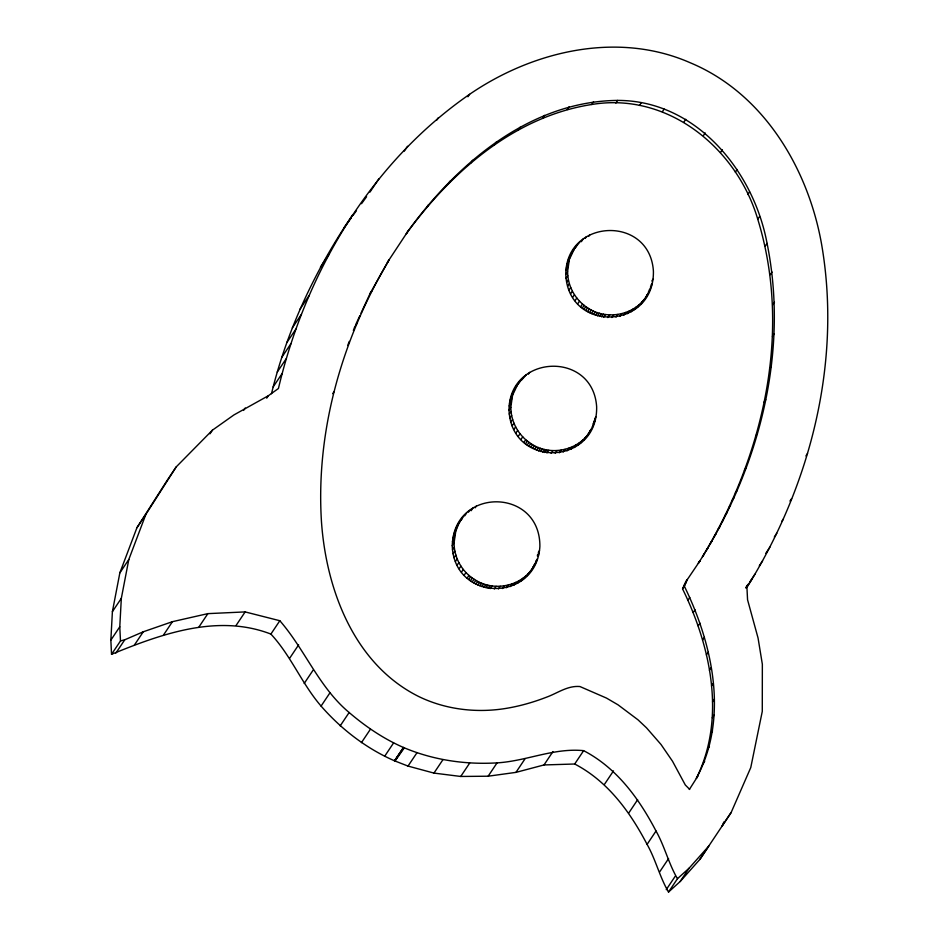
<?xml version="1.0" encoding="UTF-8"?>
<svg xmlns="http://www.w3.org/2000/svg" width="939" height="939" viewBox="0 0 939 939"><rect width="100%" height="100%" fill="white"/><g stroke="black" fill="none" stroke-linecap="round" stroke-linejoin="round"><path stroke-width="1.41" d="M704.227 554.092L702.442 556.757C762.855 457.176 792.68 332.676 757.761 219.233C736.822 148.245 668.075 91.717 591.723 104.499C514.056 116.577 451.143 172.13 406.27 233.741L408.066 231.076C457.129 163.609 530.066 101.248 617.651 100.414C696.186 100.297 753.618 171.027 767.069 243.377C789.37 353.627 758.501 469.735 698.334 563.294L700.13 560.618L685.552 582.18L682.559 588.882C710.8 646.537 726.246 718.358 696.327 778.384C728.934 718.417 712.854 644.612 684.355 586.218L687.348 579.516L685.552 582.18M452.258 545.723C453.666 486.555 540.453 487.541 539.878 546.545C536.239 603.026 454.042 602.087 452.258 545.723L454.042 543.059L455.838 530.805L459.124 522.941M509.02 410.014C509.231 354.097 592.932 350.388 596.641 406.751C597.908 465.897 511.274 469.007 509.02 410.014L510.804 407.35L512.6 395.084L518.07 383.652M565.783 274.305C565.994 218.388 649.694 214.679 653.403 271.042C654.683 330.188 568.036 333.298 565.783 274.305L567.579 271.641L569.363 259.387L574.832 247.955M110.849 640.14L112.398 611.665L119.852 572.872L136.918 527.753L167.236 480.275L176.18 466.929L212.425 430.168L233.964 414.909L268.354 395.742L278.437 388.488C305.738 272.58 370.705 162.74 469.57 94.323C532.718 51.011 617.439 30.94 689.883 62.608L690.846 63.019C763.466 93.571 807.74 167.881 821.367 243.001C842.33 361.855 810.287 485.909 746.928 587.356L747.561 599.786L758.055 638.027L762.351 664.272L762.28 711.386L750.766 767.574L731.141 812.517L699.848 859.431L680.153 881.533L668.521 892.05C659.824 877.366 655.68 859.502 647.088 844.384C630.151 811.953 607.838 781.248 574.691 764.006L543.998 764.945L515.957 772.374L488.127 776.213L460.732 776.459L433.959 773.09L408.019 766.083L394.603 760.848C366.28 748.489 341.362 729.298 321.079 706.081C301.783 683.745 291.067 655.751 270.89 634.071C217.66 613.519 161.414 633.954 111.541 654.295L110.849 640.14L119.781 626.794L121.331 598.319L128.796 559.527L145.85 514.396L176.18 466.929M361.01 313.168L370.189 293.332L389.169 259.727C342.512 338.216 315.633 430.039 321.467 521.744C326.22 589.704 354.156 664.155 418.465 696.398C444.699 709.238 474.77 713.03 503.55 708.792C518.164 706.598 532.472 702.607 546.24 697.29C557.461 693.275 567.426 685.447 579.926 686.538L606.5 698.088L618.038 704.837L637.992 719.814L646.513 727.831L661.009 744.474L672.524 761.259L685.317 784.992L689.59 789.288M271.488 393.699C287.029 329.612 315.692 269.129 352.735 214.726M347.723 345.505L349.261 341.409M353.357 330.481L354.895 326.396M532.002 569.104L536.627 560.747M723.934 821.895L722.197 825.862L731.141 812.517M356.127 323.744L359.79 315.809M645.539 297.686L649.342 291.313M590.795 429.686L586.441 436.823M747.374 585.197L745.989 587.626L748.418 583.988M689.355 789.488L698.111 775.72M387.384 262.392L408.066 231.076M136.918 527.753L145.85 514.396M369.954 192.108L378.898 178.762M320.422 267.157L329.354 253.812M209.984 433.806L212.425 430.168M119.852 572.872L128.796 559.527M404.298 151.132L407.549 146.273M300.104 309.001L309.048 295.656M292.334 327.875L301.278 314.53M286.865 342.524L295.808 329.178M436.788 120.075L438.407 117.657M243.588 410.425L245.208 407.996M281.841 357.254L290.785 343.909M112.398 611.665L121.331 598.319M277.275 372.055L286.207 358.71M273.155 386.927L282.099 373.581M467.939 96.752L469.57 94.323M266.723 398.171L268.354 395.742M111.541 654.295L120.485 640.95L119.781 626.794M115.849 653.11L124.793 639.764L143.268 631.794L172.447 621.677L207.871 613.636L245.149 611.911L279.834 620.726C305.116 649.811 318.99 687.325 349.144 712.513C365.553 726.563 383.593 738.805 403.453 747.467L404.333 747.843C433.548 760.109 465.521 764.78 497.071 762.867C526.486 761.13 553.787 747.679 583.635 750.66C616.77 767.902 639.095 798.596 656.021 831.027C664.612 846.156 668.768 864.021 677.465 878.704L668.521 892.05M426.635 207.519L428.419 204.843M134.336 645.14L143.268 631.794M370.189 293.332L371.973 290.656M448.243 183.868L450.027 181.192M355.494 325.504L356.691 323.72M470.885 162.94L472.669 160.276M163.503 635.022L172.447 621.677M494.325 144.899L496.109 142.235M332.699 393.652L333.897 391.868M518.351 129.887L520.136 127.211M198.939 626.982L207.871 613.636M542.742 118.044L544.526 115.368M567.273 109.534L569.057 106.858M236.205 625.268L245.149 611.911M591.723 104.499L593.507 101.823M615.867 103.079L617.651 100.414M270.89 634.071L279.834 620.726M639.482 105.45L641.267 102.785M289.693 658.204L298.625 644.858M662.359 111.741L664.143 109.077M570.865 254.187L573.741 249.739M574.292 248.976L576.077 246.311M573.048 250.619L577.332 244.668M569.95 256.112L571.734 253.448M569.022 258.037L570.806 255.361M580.102 241.687L575.537 247.344M568.306 260.044L570.09 257.368M567.579 262.051L569.363 259.387M581.347 241.675L583.142 239.011M567.074 264.082L568.858 261.418M566.569 266.124L568.353 263.448M585.208 238.424L586.406 236.651M566.264 268.167L568.06 265.502M565.971 270.209L567.755 267.545M588.683 236.405L589.868 234.621M566.006 278.378L567.79 275.702L567.579 271.641M566.604 282.393L568.388 279.716L567.79 275.702M567.579 286.325L569.363 283.648L568.388 279.716M304.189 683.475L313.133 670.129M568.917 290.139L570.701 287.475L569.363 283.648M683.979 121.964L685.763 119.288M570.607 293.837L572.391 291.16L570.701 287.475M572.637 297.358L574.433 294.693L572.391 291.16M514.103 389.896L516.978 385.436M517.53 384.685L520.558 380.377M513.175 391.821L514.971 389.145M512.26 393.746L514.044 391.07M516.286 386.328L523.34 377.384M575.008 300.703L576.792 298.027L574.433 294.693M511.532 395.753L513.328 393.077M510.816 397.76L512.6 395.084M526.368 374.708L521.556 380.06M510.3 399.791L512.095 397.115M509.795 401.822L511.591 399.157M528.446 374.133L529.643 372.349M509.501 403.876L511.286 401.199M509.208 405.918L510.992 403.254M577.696 303.825L579.48 301.149L576.792 298.027M580.689 306.701L582.473 304.036L579.48 301.149M509.231 414.076L511.027 411.411L510.804 407.35M582.333 308.004L584.117 305.339M509.83 418.09L511.626 415.425L511.027 411.411M583.976 309.307L585.76 306.642L582.473 304.036M510.804 422.022L512.6 419.357L511.626 415.425M585.76 310.469L587.544 307.804M321.079 706.081L330.012 692.736M703.405 135.627L705.189 132.951M587.544 311.631L589.34 308.954C607.157 319.835 632.534 315.387 644.987 298.449M512.154 425.848L513.938 423.184L512.6 419.357M589.469 312.617L591.265 309.952M591.394 313.614L593.19 310.95M513.844 429.534L515.628 426.869L513.938 423.184M593.425 314.424L595.22 311.76M515.875 433.067L517.659 430.391L515.628 426.869M595.455 315.234L597.239 312.57M461.307 519.373L459.523 522.037L462.011 518.762M597.509 315.833L599.305 313.168M457.34 525.605L460.216 521.157M460.767 520.406L463.796 516.086M456.413 527.53L458.209 524.866M455.497 529.455L457.281 526.791M464.782 515.781L466.577 513.105M518.246 436.4L520.03 433.736L517.659 430.391M454.769 531.462L456.565 528.798M454.053 533.469L455.838 530.805M468.42 512.213L469.606 510.429M599.575 316.431L601.359 313.767M453.549 535.5L455.333 532.836M453.032 537.542L454.828 534.866M471.085 510.746L472.869 508.069M601.641 316.819L603.437 314.154M452.739 539.585L454.523 536.92M452.445 541.627L454.23 538.963M475.146 507.823L476.343 506.039M520.922 439.522L522.718 436.858L520.03 433.736M603.718 317.206L605.502 314.542M523.915 442.41L525.711 439.734L522.718 436.858M452.469 549.796L454.265 547.12L454.042 543.059M607.85 317.582L609.646 314.905M525.558 443.713L527.354 441.037M720.542 152.447L722.337 149.77M453.068 553.799L454.863 551.134L454.265 547.12M611.958 317.546L613.754 314.882M527.202 445.016L528.997 442.351L525.711 439.734M340.2 725.859L349.144 712.513M454.042 557.731L455.838 555.066L454.863 551.134M528.997 446.178L530.781 443.501M616.019 317.124L617.803 314.459M530.781 447.328L532.566 444.663C551.604 456.389 579.175 450.192 590.561 430.719M455.392 561.557L457.176 558.893L455.838 555.066M619.986 316.337L621.771 313.661M532.706 448.326L534.491 445.661M623.848 315.175L625.632 312.499M534.631 449.323L536.415 446.659M457.082 565.243L458.866 562.578L457.176 558.893M627.569 313.661L629.365 310.985M536.662 450.133L538.446 447.469M459.112 568.776L460.896 566.1L458.866 562.578M631.137 311.795L632.921 309.131M651.842 281.007L653.028 279.223M538.693 450.943L540.477 448.279M634.506 309.6L636.29 306.936M651.032 285.092L652.229 283.308M650.422 287.111L651.619 285.327M540.747 451.542L542.531 448.877M637.651 307.088L639.447 304.412M649.213 290.022L650.997 287.357M648.391 292.006L650.175 289.329M640.562 304.248L642.358 301.583M461.483 572.109L463.267 569.445L460.896 566.1M641.889 302.687L643.673 300.011M646.548 295.832L648.344 293.168M542.801 452.14L544.597 449.464M544.878 452.528L546.662 449.851M464.159 575.231L465.955 572.567L463.267 569.445M546.944 452.915L548.74 450.251M735.354 172.166L737.138 169.49M467.153 578.107L468.937 575.443L465.955 572.567M551.087 453.279L552.871 450.614M468.796 579.422L470.592 576.746M361.433 742.643L370.377 729.286M555.195 453.255L556.98 450.579M470.439 580.725L472.235 578.048L468.937 575.443M472.235 581.875L474.019 579.21M559.245 452.833L561.041 450.168M474.019 583.037L475.803 580.372C493.621 591.241 518.985 586.793 531.451 569.856M563.224 452.035L565.008 449.37M475.944 584.035L477.728 581.358M567.086 450.873L568.87 448.208M477.869 585.032L479.653 582.356M570.806 449.358L572.59 446.694M479.899 585.842L481.684 583.166M574.363 447.504L576.159 444.828M481.918 586.652L483.714 583.976M594.669 418.747L595.866 416.975M577.731 445.309L579.527 442.633M593.671 421.681L595.467 419.017M593.061 423.712L594.845 421.036M483.984 587.251L485.768 584.574M580.889 442.785L582.673 440.121M593.037 424.839L594.234 423.055M592.216 426.822L593.413 425.038M747.773 194.514L749.557 191.849M583.8 439.957L585.584 437.281M591.394 428.794L592.579 427.01M585.114 438.384L586.91 435.719M589.786 431.541L591.57 428.865M486.038 587.837L487.822 585.173M488.104 588.237L489.9 585.56M490.181 588.624L491.966 585.948M494.313 588.988L496.109 586.312M384.661 756.271L393.594 742.925M498.421 588.953L500.217 586.288M502.482 588.542L504.266 585.866M506.45 587.744L508.234 585.079M510.311 586.582L512.095 583.917M403.453 747.467L394.521 760.813L403.617 747.538M394.838 760.942L403.782 747.597M395.002 761.013L404.333 747.843M757.761 219.233L759.557 216.569M514.032 585.067L515.816 582.403M517.589 583.201L519.384 580.537M538.293 552.414L539.491 550.641M537.296 555.348L539.092 552.684M520.957 581.006L522.753 578.342M537.495 556.498L538.681 554.726M524.115 578.494L525.899 575.818M535.676 561.44L537.46 558.764M527.025 575.666L528.81 572.99M534.021 565.395L535.805 562.719M528.34 574.093L530.136 571.428M533.012 567.25L534.796 564.574M408.019 766.083L416.963 752.738M765.273 246.053L767.069 243.377M433.959 773.09L442.891 759.745M770.262 274.704L772.046 272.04M772.668 304.929L774.464 302.264M460.732 776.459L469.664 763.114M772.457 336.455L774.252 333.791M488.127 776.213L497.071 762.867M769.581 369.027L771.365 366.363M515.957 772.374L524.889 759.029M763.97 402.373L765.755 399.709M755.602 436.224L757.386 433.56M543.998 764.945L552.93 751.599M744.416 470.322L746.2 467.657M735.366 493.057L737.162 490.393M732.103 500.557L733.887 497.881M728.723 507.952L730.507 505.288M725.248 515.241L727.032 512.577M721.68 522.436L723.464 519.76M718.006 529.514L719.802 526.849M714.25 536.486L716.034 533.822M710.4 543.364L712.185 540.688M706.468 550.113L708.252 547.449M684.062 585.537L685.846 582.861M682.841 588.26L684.625 585.596M682.559 588.882L684.355 586.218M574.691 764.006L583.635 750.66M688.005 600.103L689.789 597.439M693.264 612.474L695.048 609.81M805.92 455.92L807.54 453.49M698.17 625.844L699.966 623.179M789.957 501.062L791.589 498.632M604.54 784.253L613.472 770.907M781.694 521.556L783.314 519.126M702.607 640.046L704.391 637.37M774.335 536.967L776.776 533.329M765.79 553.329L769.851 547.261M759.322 565.771L762.574 560.912M750.05 581.57L754.921 574.281M746.047 588.096L751.834 579.34M706.398 654.906L708.182 652.241M709.414 670.282L711.199 667.617M711.504 685.998L713.288 683.322M628.696 813.092L637.628 799.746M712.513 701.891L714.309 699.226M712.314 717.807L714.098 715.131M710.729 733.57L712.525 730.906M707.642 749.04L709.426 746.364M647.088 844.384L656.021 831.027M702.888 764.029L704.673 761.353M659.624 871.955L668.568 858.61M666.244 889.656L675.188 876.31M680.153 881.533L689.097 868.188L708.781 846.086L699.848 859.431M643.203 301.114L647.335 295.022M529.666 572.532L533.786 566.428M343.803 228.071L351.397 217.625M353.076 215.313L356.456 210.665M361.515 203.704L366.586 196.744M677.465 878.704L689.097 868.188M120.485 640.95L124.793 639.764M585.76 306.642L589.34 308.954M528.997 442.351L532.566 444.663M472.235 578.048L475.803 580.372"/></g></svg>
